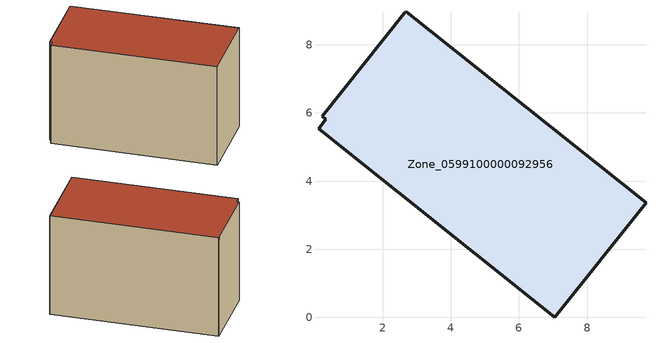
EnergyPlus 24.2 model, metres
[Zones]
Zone_0599100000092956
 floor ground (C_G): 2.69,8.97 9.73,3.36 7.05,0 0.11,5.54 0.32,5.82 0.22,5.9 2.63,8.93 z0.46
 wall outside (C_F): 2.63,8.93 0.22,5.9 0.32,5.82 0.11,5.54 7.05,0 9.73,3.36 2.69,8.97 2.63,8.93 z0.46:6.23
 roof outside (C_R): 9.73,3.36 2.69,8.97 2.63,8.93 0.22,5.9 0.32,5.82 0.11,5.54 7.05,0 z6.23
[BUILDING]
Pand.0599100000092956: North Axis=0; Terrain=City; Loads Convergence Tolerance Value=0.04; Temperature Convergence Tolerance Value=0.4; Solar Distribution=FullExterior; Maximum Number of Warmup Days=25; Minimum Number of Warmup Days=1
[Site:Location]
Rotterdam.The.Hague.AP_ZH_NLD Design_Conditions: Latitude=51.96; Longitude=4.45; Time Zone=1; Elevation=-4.5
[SITE:GROUNDTEMPERATURE:BUILDINGSURFACE]
18, 18, 18, 18, 18, 18, 18, 18, 18, 18, 18, 18
[MATERIAL] Thermal Absorptance=0.9; Solar Absorptance=0.7; Visible Absorptance=0.7
Name | Roughness | Thickness | Conductivity | Density | Specific Heat
G.TI.1946-1964 | MediumSmooth | 0.15 | 1 | 540 | 1210
F.TI.1946-1964 | Rough | 0.3 | 0.857143 | 1920 | 840
R.TI.1946-1964 | MediumRough | 0.2 | 0.277778 | 1500 | 1000
[CONSTRUCTION]
C_G: G.TI.1946-1964
C_F: F.TI.1946-1964
C_R: R.TI.1946-1964
[ZONE]
Zone_0599100000092956: Type=1; Multiplier=1; Ceiling Height=Autocalculate; Volume=Autocalculate; Floor Area=autocalculate; Part of Total Floor Area=Yes
[ZONEINFILTRATION:DESIGNFLOWRATE]
Infil_Zone_0599100000092956: Zone or ZoneList or Space or SpaceList=Zone_0599100000092956; Schedule=AlwaysOn; Design Flow Rate Calculation Method=Flow/Area; Flow Rate per Floor Area=0.003; Constant Term Coefficient=1; Temperature Term Coefficient=0; Velocity Term Coefficient=0; Velocity Squared Term Coefficient=0
[HVACTEMPLATE:ZONE:IDEALLOADSAIRSYSTEM]
Zone_0599100000092956: Maximum Heating Supply Air Temperature=50; Minimum Cooling Supply Air Temperature=13; Maximum Heating Supply Air Humidity Ratio=0.0156; Minimum Cooling Supply Air Humidity Ratio=0.0077; Heating Limit=NoLimit; Cooling Limit=NoLimit; Dehumidification Control Type=ConstantSensibleHeatRatio; Cooling Sensible Heat Ratio=0.7; Dehumidification Setpoint=60; Humidification Control Type=None; Humidification Setpoint=30; Outdoor Air Method=None; Outdoor Air Flow Rate per Person=0.00944; Outdoor Air Flow Rate per Zone Floor Area=0; Outdoor Air Flow Rate per Zone=0; Demand Controlled Ventilation Type=None; Outdoor Air Economizer Type=NoEconomizer; Heat Recovery Type=None; Sensible Heat Recovery Effectiveness=0.7; Latent Heat Recovery Effectiveness=0.65
[ZONECONTROL:THERMOSTAT]
ThermostatControl_Zone_0599100000092956: Zone or ZoneList=Zone_0599100000092956; Control Type Schedule=DualSetpointControlType; Control 1=Thermostat_Zone_0599100000092956; Temperature Difference Between Cutout And Setpoint=0
[THERMOSTATSETPOINT:DUALSETPOINT]
Thermostat_Zone_0599100000092956: Heating Setpoint Temperature Schedule=HeatingSetpoint_Zone_0599100000092956; Cooling Setpoint Temperature Schedule=CoolingSetpoint_Zone_0599100000092956
[SCHEDULE:COMPACT]
HeatingSetpoint_Zone_0599100000092956: Through: 12/31, For: AllDays, Until: 24:00, 21
CoolingSetpoint_Zone_0599100000092956: Through: 12/31, For: AllDays, Until: 24:00, 24
DualSetpointControlType: Through: 12/31, For: AllDays, Until: 24:00, 4
AlwaysOn: Through: 12/31, For: AllDays, Until: 24:00, 1
